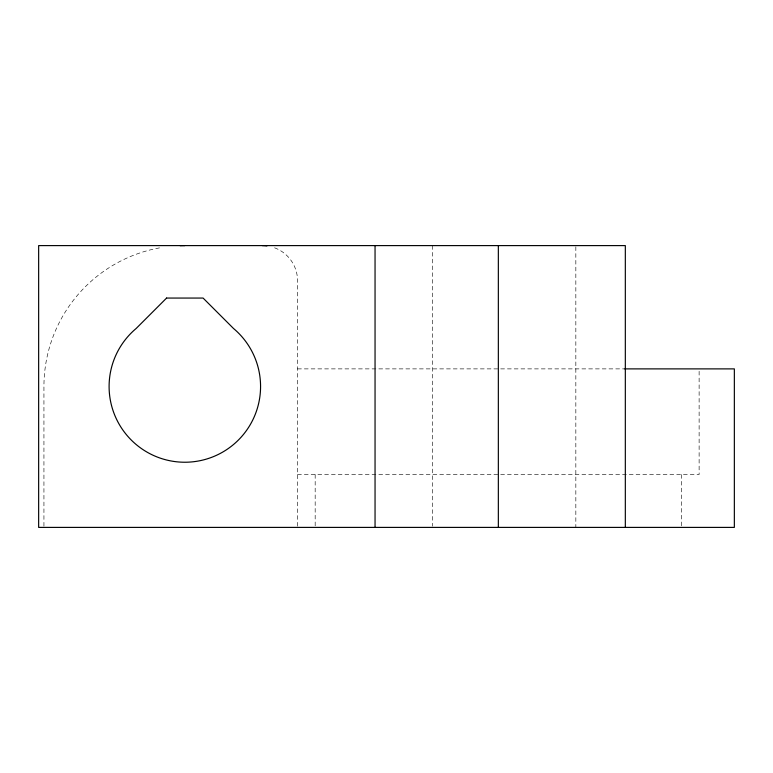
<?xml version="1.0" encoding="UTF-8"?>
<svg xmlns="http://www.w3.org/2000/svg" width="773" height="773" viewBox="0 0 773 773"><rect width="100%" height="100%" fill="white"/><g stroke="black" fill="none" stroke-linecap="round" stroke-linejoin="round"><path stroke-width="0.58" stroke-dasharray="3.87 2.9" d="M297.557 368.885L624.69 368.885M297.557 474.564L699.121 474.564L699.121 368.885M681.515 474.564L681.515 526.2M575.837 246.8L575.837 527.399M432.465 245.601L432.465 526.2M315.171 474.564L315.171 527.399M297.557 526.2L297.557 280.821A35.229 35.229 0 0 0 273.642 247.466M43.935 526.2L43.935 386.5A140.899 140.899 0 0 1 162.301 247.408"/><path stroke-width="1.16" d="M624.69 368.885L734.35 368.885L734.35 527.399L38.65 527.399L38.65 245.601L625.328 245.601L625.328 527.399M498.343 245.601L498.343 527.399M375.05 245.601L375.05 527.399M262.327 245.601A35.229 35.229 0 0 1 266.927 245.901M180.109 245.679A140.899 140.899 0 0 1 184.834 245.601M166.582 298.059L136.154 328.486A75.735 75.735 0 0 0 129.748 438.475A75.735 75.735 0 0 0 239.92 438.475A75.735 75.735 0 0 0 233.514 328.486L203.086 298.059L166.582 298.059"/></g></svg>
